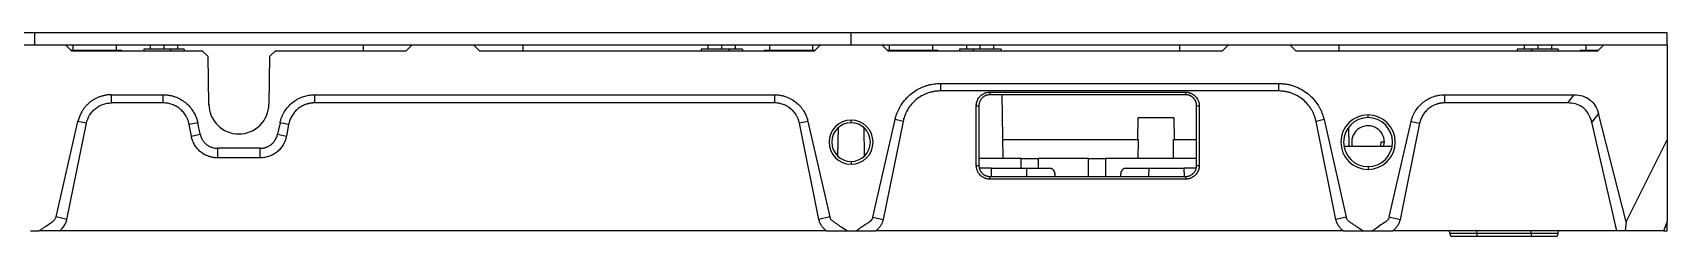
# Model space of a CAD drawing. Header units: millimetres. Extents: x 9226 to 36041, y 16031 to 21779.
# Drawn here: x 10400.2 to 10700.6, y 17384.8 to 17422.2 of the extents above; entities that cross this region are included whole.
import ezdxf

# ---------------------------------------------------------------- set-up
doc = ezdxf.new("R2010")
doc.units = ezdxf.units.MM

msp = doc.modelspace()

# ---------------------------------------------------------------- linework, layer by layer
at = {"color": 7, "linetype": 'Continuous', "lineweight": -3}
for p, q in [((10400.553, 17422.176), (10250.553, 17422.176)), ((10400.553, 17419.876), (10250.553, 17419.876)), ((10406.253, 17419.876), (10394.853, 17419.876)), ((10550.553, 17422.176), (10400.553, 17422.176)), ((10400.553, 17419.876), (10400.553, 17422.176)), ((10550.553, 17419.876), (10400.553, 17419.876)), ((10407.353, 17418.776), (10406.253, 17419.876)), ((10407.553, 17419.876), (10407.553, 17418.876)), ((10415.553, 17418.876), (10415.553, 17419.876)), ((10421.803, 17419.176), (10421.803, 17419.876)), ((10424.303, 17419.176), (10424.303, 17419.876)), ((10426.803, 17419.176), (10426.803, 17419.876)), ((10460.903, 17419.876), (10460.903, 17418.776)), ((10469.853, 17419.876), (10468.753, 17418.776)), ((10481.253, 17419.876), (10469.853, 17419.876)), ((10482.353, 17418.776), (10481.253, 17419.876)), ((10490.203, 17419.876), (10490.203, 17418.776)), ((10524.303, 17419.176), (10524.303, 17419.876)), ((10526.803, 17419.176), (10526.803, 17419.876)), ((10529.303, 17419.176), (10529.303, 17419.876)), ((10535.553, 17419.876), (10535.553, 17418.876)), ((10543.553, 17418.876), (10543.553, 17419.876)), ((10544.853, 17419.876), (10543.753, 17418.776)), ((10556.253, 17419.876), (10544.853, 17419.876)), ((10550.553, 17419.876), (10550.553, 17422.176)), ((10700.553, 17422.176), (10550.553, 17422.176)), ((10700.553, 17419.876), (10550.553, 17419.876)), ((10557.353, 17418.776), (10556.253, 17419.876)), ((10557.553, 17419.876), (10557.553, 17418.876)), ((10565.553, 17418.876), (10565.553, 17419.876)), ((10571.803, 17419.176), (10571.803, 17419.876)), ((10574.303, 17419.176), (10574.303, 17419.876)), ((10576.803, 17419.176), (10576.803, 17419.876)), ((10610.903, 17419.876), (10610.903, 17418.776)), ((10619.853, 17419.876), (10618.753, 17418.776)), ((10631.253, 17419.876), (10619.853, 17419.876)), ((10632.353, 17418.776), (10631.253, 17419.876)), ((10640.203, 17419.876), (10640.203, 17418.776)), ((10674.303, 17419.176), (10674.303, 17419.876)), ((10676.803, 17419.176), (10676.803, 17419.876)), ((10679.303, 17419.176), (10679.303, 17419.876)), ((10685.553, 17419.876), (10685.553, 17418.876)), ((10688.853, 17419.876), (10687.753, 17418.776)), ((10700.553, 17419.876), (10688.853, 17419.876)), ((10700.553, 17419.876), (10700.553, 17422.176)), ((10700.553, 17419.876), (10700.553, 17402.476)), ((10416.553, 17418.876), (10407.253, 17418.876)), ((10431.384, 17418.776), (10407.353, 17418.776)), ((10416.553, 17418.776), (10416.553, 17418.876)), ((10420.605, 17419.176), (10420.598, 17418.776)), ((10425.502, 17419.176), (10420.605, 17419.176)), ((10425.502, 17419.176), (10425.509, 17418.776)), ((10428.002, 17419.176), (10425.502, 17419.176)), ((10428.002, 17419.176), (10428.009, 17418.776)), ((10432.401, 17417.776), (10431.384, 17418.776)), ((10432.553, 17409.076), (10432.401, 17417.776)), ((10443.705, 17417.776), (10443.553, 17409.076)), ((10444.722, 17418.776), (10443.705, 17417.776)), ((10468.753, 17418.776), (10444.722, 17418.776)), ((10543.753, 17418.776), (10482.353, 17418.776)), ((10523, 17419.176), (10522.993, 17418.776)), ((10528.106, 17419.176), (10523, 17419.176)), ((10528.106, 17419.176), (10528.113, 17418.776)), ((10530.624, 17419.176), (10528.106, 17419.176)), ((10530.624, 17419.176), (10530.631, 17418.776)), ((10534.553, 17418.876), (10534.553, 17418.776)), ((10543.853, 17418.876), (10534.553, 17418.876)), ((10566.553, 17418.876), (10557.253, 17418.876)), ((10618.753, 17418.776), (10557.353, 17418.776)), ((10566.553, 17418.776), (10566.553, 17418.876)), ((10570.483, 17419.176), (10570.476, 17418.776)), ((10573, 17419.176), (10570.483, 17419.176)), ((10573, 17419.176), (10572.993, 17418.776)), ((10578.106, 17419.176), (10573, 17419.176)), ((10578.106, 17419.176), (10578.113, 17418.776)), ((10687.753, 17418.776), (10632.353, 17418.776)), ((10672.991, 17419.176), (10672.984, 17418.776)), ((10675.605, 17419.176), (10672.991, 17419.176)), ((10675.605, 17419.176), (10675.598, 17418.776)), ((10680.502, 17419.176), (10675.605, 17419.176)), ((10680.502, 17419.176), (10680.509, 17418.776)), ((10684.553, 17418.876), (10684.553, 17418.776)), ((10687.853, 17418.876), (10684.553, 17418.876)), ((10566.966, 17412.843), (10629.141, 17412.843)), ((10566.966, 17412.843), (10566.966, 17411.474)), ((10629.141, 17411.474), (10566.966, 17411.474)), ((10576.053, 17411.251), (10612.053, 17411.251)), ((10576.053, 17411.251), (10576.053, 17410.776)), ((10612.053, 17410.776), (10612.053, 17411.251)), ((10629.141, 17411.474), (10629.141, 17412.843)), ((10414.619, 17410.776), (10424.131, 17410.776)), ((10414.619, 17409.276), (10414.619, 17410.776)), ((10424.131, 17409.276), (10414.619, 17409.276)), ((10424.131, 17409.276), (10424.131, 17410.776)), ((10432.556, 17408.884), (10432.553, 17409.076)), ((10443.55, 17408.884), (10443.553, 17409.076)), ((10451.975, 17410.776), (10536.487, 17410.776)), ((10451.975, 17410.776), (10451.975, 17409.276)), ((10536.487, 17409.276), (10451.975, 17409.276)), ((10536.487, 17410.776), (10536.487, 17409.276)), ((10573.566, 17397.763), (10573.566, 17408.763)), ((10574.053, 17408.776), (10574.053, 17397.776)), ((10612.053, 17410.776), (10576.053, 17410.776)), ((10578.253, 17410.776), (10578.457, 17399.076)), ((10614.053, 17397.776), (10614.053, 17408.776)), ((10614.541, 17408.763), (10614.541, 17397.763)), ((10659.619, 17410.776), (10683.454, 17410.776)), ((10659.619, 17410.776), (10659.619, 17409.276)), ((10682.291, 17409.276), (10659.619, 17409.276)), ((10682.291, 17409.276), (10683.454, 17410.776)), ((10404.446, 17388.341), (10408.479, 17405.888)), ((10406.454, 17387.88), (10410.037, 17405.53)), ((10410.037, 17405.53), (10408.479, 17405.888)), ((10430.495, 17405.626), (10428.927, 17405.287)), ((10429.327, 17403.171), (10428.927, 17405.287)), ((10430.949, 17403.522), (10430.495, 17405.626)), ((10445.611, 17405.626), (10445.157, 17403.522)), ((10447.179, 17405.287), (10445.611, 17405.626)), ((10447.179, 17405.287), (10446.779, 17403.171)), ((10542.627, 17405.888), (10541.069, 17405.53)), ((10544.652, 17387.88), (10541.069, 17405.53)), ((10542.627, 17405.888), (10546.66, 17388.341)), ((10550.553, 17405.626), (10550.553, 17406.126)), ((10554.548, 17388.315), (10558.635, 17406.204)), ((10560.105, 17405.868), (10556.454, 17387.88)), ((10560.105, 17405.868), (10558.635, 17406.204)), ((10603.262, 17406.526), (10603.193, 17402.576)), ((10609.845, 17406.526), (10603.262, 17406.526)), ((10609.845, 17406.526), (10609.913, 17402.576)), ((10637.471, 17406.204), (10636.001, 17405.868)), ((10639.652, 17387.88), (10636.001, 17405.868)), ((10637.471, 17406.204), (10641.558, 17388.315)), ((10645.553, 17406.576), (10645.553, 17407.076)), ((10649.446, 17388.341), (10653.479, 17405.888)), ((10655.037, 17405.53), (10651.454, 17387.88)), ((10653.479, 17405.888), (10655.037, 17405.53)), ((10687.906, 17407.323), (10686.67, 17405.73)), ((10691.258, 17385.776), (10686.67, 17405.73)), ((10693.011, 17387.453), (10687.906, 17407.323)), ((10429.327, 17403.171), (10430.949, 17403.522)), ((10445.157, 17403.522), (10446.779, 17403.171)), ((10548.139, 17399.473), (10548.231, 17404.761)), ((10552.875, 17404.761), (10552.968, 17399.473)), ((10578.396, 17402.576), (10603.327, 17402.576)), ((10603.327, 17402.576), (10603.282, 17399.076)), ((10609.825, 17399.076), (10609.779, 17402.576)), ((10609.779, 17402.576), (10614.053, 17402.576)), ((10641.954, 17404.776), (10642.015, 17401.276)), ((10647.919, 17402.076), (10647.869, 17401.276)), ((10648.553, 17402.076), (10647.919, 17402.076)), ((10693.011, 17387.453), (10700.553, 17402.476)), ((10700.553, 17402.476), (10700.553, 17387.453)), ((10441.984, 17400.947), (10434.123, 17400.947)), ((10434.123, 17400.947), (10434.123, 17399.183)), ((10441.984, 17399.183), (10434.123, 17399.183)), ((10441.984, 17399.183), (10441.984, 17400.947)), ((10581.803, 17399.076), (10574.053, 17399.076)), ((10581.803, 17399.076), (10584.951, 17399.076)), ((10584.951, 17399.076), (10584.92, 17397.276)), ((10594.155, 17399.076), (10584.951, 17399.076)), ((10594.212, 17395.776), (10594.155, 17399.076)), ((10594.155, 17399.076), (10597.303, 17399.076)), ((10614.053, 17399.076), (10597.303, 17399.076)), ((10649.981, 17401.276), (10641.125, 17401.276)), ((10550.553, 17398.526), (10550.553, 17398.026)), ((10576.315, 17397.276), (10574.119, 17397.276)), ((10576.315, 17397.276), (10576.295, 17395.776)), ((10576.315, 17397.276), (10582.791, 17397.276)), ((10582.791, 17397.276), (10582.811, 17395.776)), ((10582.791, 17397.276), (10586.992, 17397.276)), ((10587.992, 17396.293), (10588.001, 17395.776)), ((10600.105, 17395.776), (10600.115, 17396.293)), ((10601.114, 17397.276), (10605.315, 17397.276)), ((10605.295, 17395.776), (10605.315, 17397.276)), ((10605.315, 17397.276), (10611.791, 17397.276)), ((10611.811, 17395.776), (10611.791, 17397.276)), ((10613.987, 17397.276), (10611.791, 17397.276)), ((10645.553, 17397.576), (10645.553, 17397.076)), ((10576.053, 17395.276), (10576.053, 17395.776)), ((10576.053, 17395.776), (10612.053, 17395.776)), ((10612.053, 17395.276), (10576.053, 17395.276)), ((10612.053, 17395.776), (10612.053, 17395.276)), ((10406.454, 17387.88), (10404.446, 17388.341)), ((10546.66, 17388.341), (10544.652, 17387.88)), ((10554.548, 17388.315), (10556.454, 17387.88)), ((10641.558, 17388.315), (10639.652, 17387.88)), ((10649.446, 17388.341), (10651.454, 17387.88)), ((10693.011, 17387.453), (10692.796, 17385.776)), ((10699.927, 17385.776), (10700.553, 17387.453)), ((10700.553, 17385.776), (10700.553, 17387.278)), ((10399.765, 17385.776), (10401.341, 17385.776)), ((10405.083, 17385.776), (10401.341, 17385.776)), ((10546.023, 17385.776), (10405.083, 17385.776)), ((10546.023, 17385.776), (10549.765, 17385.776)), ((10549.765, 17385.776), (10551.536, 17385.776)), ((10641.025, 17385.776), (10555.081, 17385.776)), ((10644.57, 17385.776), (10646.341, 17385.776)), ((10646.341, 17385.776), (10650.083, 17385.776)), ((10691.258, 17385.776), (10650.083, 17385.776)), ((10660.59, 17385.353), (10660.553, 17385.776)), ((10660.59, 17385.353), (10665.553, 17385.353)), ((10660.772, 17384.776), (10665.553, 17384.776)), ((10665.553, 17385.353), (10665.553, 17385.776)), ((10665.553, 17385.353), (10675.553, 17385.353)), ((10665.553, 17385.353), (10665.553, 17384.776)), ((10665.553, 17384.776), (10675.553, 17384.776)), ((10675.553, 17385.353), (10675.553, 17385.776)), ((10675.553, 17385.353), (10680.516, 17385.353)), ((10675.553, 17385.353), (10675.553, 17384.776)), ((10675.553, 17384.776), (10680.334, 17384.776)), ((10680.516, 17385.353), (10680.553, 17385.776)), ((10692.796, 17385.776), (10691.258, 17385.776)), ((10699.927, 17385.776), (10692.796, 17385.776)), ((10699.937, 17385.776), (10700.553, 17385.776))]:
    msp.add_line(p, q, dxfattribs=at)
at = {"color": 8, "linetype": 'Continuous', "lineweight": -3}
for p, q in [((10581.803, 17397.276), (10581.803, 17399.076)), ((10597.303, 17399.076), (10597.303, 17395.776))]:
    msp.add_line(p, q, dxfattribs=at)
at = {"color": 7, "linetype": 'Continuous', "lineweight": -3, "flags": 128}
for points in [[(10573.566, 17408.763), (10573.839, 17408.77), (10574.053, 17408.776)], [(10614.053, 17408.776), (10614.326, 17408.769), (10614.541, 17408.763)], [(10573.566, 17397.763), (10573.839, 17397.77), (10574.053, 17397.776)], [(10614.053, 17397.776), (10614.326, 17397.769), (10614.541, 17397.763)]]:
    msp.add_lwpolyline(points, dxfattribs=at)
at = {"color": 7, "linetype": 'Continuous', "lineweight": -3}
for centre, radius, start, end in [((10438.053, 17409.076), 5.5, 180, 270), ((10438.053, 17409.076), 5.5, 270, 0), ((10550.553, 17402.076), 4.05, 90, 270), ((10550.553, 17402.076), 3.55, 90, 270), ((10550.553, 17402.076), 4.05, 270, 90), ((10550.553, 17402.076), 3.55, 270, 90), ((10645.553, 17402.076), 5, 90, 270), ((10645.553, 17402.076), 4.5, 90, 270), ((10645.553, 17402.076), 3, 0, 195.46601), ((10645.553, 17402.076), 5, 270, 90), ((10645.553, 17402.076), 4.5, 270, 90), ((10661.985, 17385.476), 1.4, 185, 210), ((10679.122, 17385.476), 1.4, 330, 355)]:
    msp.add_arc(centre, radius, start, end, dxfattribs=at)
for points, knots in [([(10558.635, 17406.204), (10558.658, 17406.298), (10558.702, 17406.485), (10558.781, 17406.763), (10558.868, 17407.036), (10558.964, 17407.306), (10559.07, 17407.573), (10559.184, 17407.835), (10559.307, 17408.094), (10559.439, 17408.349), (10559.58, 17408.601), (10559.928, 17409.175), (10560.563, 17410.022), (10561.614, 17411.01), (10562.812, 17411.814), (10563.869, 17412.284), (10564.692, 17412.542), (10565.251, 17412.677), (10565.817, 17412.772), (10566.389, 17412.832), (10566.773, 17412.839), (10566.966, 17412.843)], [0, 0, 0, 0, 0.0251928, 0.0502698, 0.0752591, 0.100189, 0.125088, 0.1499846, 0.1749075, 0.1998853, 0.2249462, 0.2501183, 0.3749942, 0.4999365, 0.6248496, 0.7498443, 0.8001095, 0.8500289, 0.8998308, 0.949745, 1, 1, 1, 1]), ([(10566.966, 17411.474), (10566.886, 17411.473), (10566.726, 17411.472), (10566.487, 17411.459), (10566.248, 17411.438), (10566.01, 17411.409), (10565.654, 17411.354), (10565.184, 17411.252), (10564.611, 17411.075), (10564.055, 17410.85), (10563.343, 17410.487), (10562.514, 17409.921), (10561.65, 17409.084), (10561.084, 17408.303), (10560.733, 17407.675), (10560.529, 17407.242), (10560.356, 17406.796), (10560.211, 17406.338), (10560.141, 17406.025), (10560.105, 17405.868)], [0, 0, 0, 0, 0.0249706, 0.0499329, 0.0749164, 0.0999505, 0.1250647, 0.187608, 0.2500983, 0.3125159, 0.3751299, 0.5000507, 0.6247864, 0.7498974, 0.8000394, 0.8498841, 0.8996679, 0.9496283, 1, 1, 1, 1]), ([(10573.566, 17408.763), (10573.567, 17408.817), (10573.569, 17408.925), (10573.585, 17409.085), (10573.612, 17409.245), (10573.65, 17409.403), (10573.698, 17409.56), (10573.795, 17409.816), (10573.973, 17410.155), (10574.283, 17410.533), (10574.661, 17410.843), (10575.023, 17411.034), (10575.332, 17411.146), (10575.569, 17411.206), (10575.81, 17411.244), (10575.972, 17411.248), (10576.053, 17411.251)], [0, 0, 0, 0, 0.04142313, 0.08272219, 0.12408101, 0.16568261, 0.20770684, 0.2503282, 0.37604092, 0.50005135, 0.62374512, 0.7495024, 0.81302207, 0.87553638, 0.9376552, 1, 1, 1, 1]), ([(10612.053, 17411.251), (10612.107, 17411.249), (10612.215, 17411.247), (10612.375, 17411.231), (10612.535, 17411.204), (10612.693, 17411.167), (10612.85, 17411.118), (10613.106, 17411.021), (10613.445, 17410.843), (10613.823, 17410.534), (10614.133, 17410.156), (10614.324, 17409.793), (10614.436, 17409.485), (10614.496, 17409.247), (10614.534, 17409.006), (10614.538, 17408.844), (10614.541, 17408.763)], [0, 0, 0, 0, 0.041409, 0.0826942, 0.1240396, 0.1656284, 0.2076407, 0.2502512, 0.3759397, 0.4999417, 0.6236438, 0.7494252, 0.8129616, 0.8754948, 0.9376339, 1, 1, 1, 1]), ([(10629.141, 17412.843), (10629.237, 17412.842), (10629.429, 17412.84), (10629.717, 17412.825), (10630.003, 17412.801), (10630.288, 17412.768), (10630.571, 17412.724), (10630.853, 17412.672), (10631.133, 17412.609), (10631.411, 17412.537), (10631.688, 17412.455), (10632.325, 17412.244), (10633.293, 17411.814), (10634.491, 17411.011), (10635.542, 17410.023), (10636.235, 17409.099), (10636.671, 17408.354), (10636.926, 17407.839), (10637.146, 17407.309), (10637.332, 17406.764), (10637.425, 17406.391), (10637.471, 17406.204)], [0, 0, 0, 0, 0.0251555, 0.0502045, 0.0751752, 0.1000962, 0.1249959, 0.1499032, 0.1748467, 0.1998551, 0.2249566, 0.2501793, 0.3750747, 0.5000249, 0.6248174, 0.7498036, 0.8000364, 0.849944, 0.8997545, 0.9496973, 1, 1, 1, 1]), ([(10636.001, 17405.868), (10635.982, 17405.956), (10635.944, 17406.13), (10635.876, 17406.389), (10635.798, 17406.644), (10635.712, 17406.895), (10635.615, 17407.142), (10635.509, 17407.385), (10635.394, 17407.625), (10635.269, 17407.86), (10634.98, 17408.36), (10634.457, 17409.084), (10633.592, 17409.92), (10632.764, 17410.486), (10632.052, 17410.85), (10631.496, 17411.075), (10630.922, 17411.252), (10630.401, 17411.365), (10629.938, 17411.432), (10629.54, 17411.467), (10629.274, 17411.472), (10629.141, 17411.474)], [0, 0, 0, 0, 0.0280405, 0.0559252, 0.0836936, 0.1113862, 0.1390432, 0.1667056, 0.1944139, 0.2222086, 0.2501297, 0.3751813, 0.4999709, 0.624889, 0.6874455, 0.7499178, 0.8123502, 0.8749487, 0.91673, 0.9583682, 1, 1, 1, 1]), ([(10414.619, 17410.776), (10414.54, 17410.775), (10414.381, 17410.773), (10414.14, 17410.758), (10413.897, 17410.735), (10413.651, 17410.701), (10413.403, 17410.657), (10413.153, 17410.603), (10412.902, 17410.537), (10412.65, 17410.46), (10412.398, 17410.371), (10412.146, 17410.27), (10411.894, 17410.157), (10411.645, 17410.032), (10411.398, 17409.893), (10411.154, 17409.741), (10410.914, 17409.576), (10410.679, 17409.397), (10410.45, 17409.204), (10410.227, 17408.998), (10410.013, 17408.777), (10409.806, 17408.544), (10409.609, 17408.297), (10409.421, 17408.037), (10409.245, 17407.765), (10409.081, 17407.48), (10408.929, 17407.184), (10408.792, 17406.876), (10408.67, 17406.557), (10408.563, 17406.227), (10408.507, 17406.002), (10408.479, 17405.888)], [0, 0, 0, 0, 0.0279656, 0.0563687, 0.0852146, 0.114508, 0.1442524, 0.174451, 0.205106, 0.2362193, 0.2677926, 0.2998273, 0.332325, 0.3652883, 0.3987203, 0.4326263, 0.4670134, 0.5018914, 0.5372457, 0.5730708, 0.6093764, 0.6461698, 0.6834563, 0.7212402, 0.7595245, 0.7983123, 0.837607, 0.8774136, 0.9177395, 0.9585961, 1, 1, 1, 1]), ([(10410.037, 17405.53), (10410.25, 17406.578), (10410.833, 17407.544), (10412.487, 17408.896), (10413.549, 17409.276), (10414.619, 17409.276)], [0, 0, 0, 0, 0.5, 0.5, 1, 1, 1, 1]), ([(10424.131, 17410.776), (10424.214, 17410.775), (10424.379, 17410.773), (10424.626, 17410.759), (10424.871, 17410.736), (10425.115, 17410.704), (10425.357, 17410.662), (10425.597, 17410.612), (10425.836, 17410.552), (10426.073, 17410.484), (10426.579, 17410.316), (10427.331, 17409.979), (10428.248, 17409.357), (10429.047, 17408.589), (10429.572, 17407.871), (10429.899, 17407.293), (10430.091, 17406.893), (10430.255, 17406.482), (10430.393, 17406.06), (10430.461, 17405.771), (10430.495, 17405.626)], [0, 0, 0, 0, 0.0280508, 0.0559573, 0.0837585, 0.1114939, 0.1392033, 0.1669266, 0.1947035, 0.2225737, 0.2505763, 0.375454, 0.5000379, 0.6244328, 0.7493997, 0.7996059, 0.8495402, 0.8994315, 0.9495092, 1, 1, 1, 1]), ([(10428.927, 17405.287), (10428.913, 17405.357), (10428.885, 17405.496), (10428.832, 17405.702), (10428.771, 17405.904), (10428.701, 17406.104), (10428.623, 17406.301), (10428.536, 17406.494), (10428.441, 17406.684), (10428.235, 17407.055), (10427.869, 17407.577), (10427.269, 17408.172), (10426.575, 17408.655), (10425.931, 17408.949), (10425.391, 17409.118), (10424.977, 17409.209), (10424.556, 17409.265), (10424.273, 17409.272), (10424.131, 17409.276)], [0, 0, 0, 0, 0.0315381, 0.0629144, 0.0941856, 0.1254092, 0.1566431, 0.1879449, 0.2193719, 0.2509807, 0.3760659, 0.5001656, 0.6241283, 0.7492609, 0.8122202, 0.8746823, 0.9371184, 1, 1, 1, 1]), ([(10445.611, 17405.626), (10445.629, 17405.707), (10445.666, 17405.868), (10445.732, 17406.106), (10445.806, 17406.341), (10445.888, 17406.573), (10445.979, 17406.801), (10446.079, 17407.025), (10446.187, 17407.246), (10446.304, 17407.463), (10446.573, 17407.923), (10447.058, 17408.588), (10447.858, 17409.356), (10448.775, 17409.979), (10449.586, 17410.343), (10450.22, 17410.543), (10450.651, 17410.647), (10451.087, 17410.721), (10451.529, 17410.767), (10451.826, 17410.773), (10451.975, 17410.776)], [0, 0, 0, 0, 0.0280757, 0.0560016, 0.0838161, 0.1115579, 0.1392662, 0.1669801, 0.194739, 0.2225819, 0.2505474, 0.3753906, 0.4999626, 0.6244255, 0.7494284, 0.7996663, 0.8496103, 0.8994924, 0.9495455, 1, 1, 1, 1]), ([(10451.975, 17409.276), (10451.904, 17409.275), (10451.762, 17409.273), (10451.551, 17409.259), (10451.34, 17409.236), (10451.131, 17409.204), (10450.924, 17409.163), (10450.718, 17409.113), (10450.513, 17409.054), (10450.11, 17408.919), (10449.531, 17408.654), (10448.836, 17408.172), (10448.236, 17407.576), (10447.831, 17406.997), (10447.566, 17406.497), (10447.401, 17406.106), (10447.268, 17405.703), (10447.209, 17405.426), (10447.179, 17405.287)], [0, 0, 0, 0, 0.031472, 0.0627972, 0.0940342, 0.1252421, 0.15648, 0.1878071, 0.2192818, 0.2509618, 0.3760706, 0.5001362, 0.6239472, 0.7490886, 0.8120465, 0.8745437, 0.9370411, 1, 1, 1, 1]), ([(10536.487, 17410.776), (10536.566, 17410.775), (10536.724, 17410.773), (10536.959, 17410.759), (10537.193, 17410.738), (10537.426, 17410.707), (10537.657, 17410.668), (10537.886, 17410.62), (10538.115, 17410.563), (10538.341, 17410.498), (10538.826, 17410.339), (10539.546, 17410.019), (10540.429, 17409.428), (10541.203, 17408.7), (10541.715, 17408.019), (10542.036, 17407.471), (10542.225, 17407.092), (10542.387, 17406.701), (10542.524, 17406.3), (10542.592, 17406.026), (10542.627, 17405.888)], [0, 0, 0, 0, 0.0279561, 0.0557813, 0.0835141, 0.1111935, 0.1388588, 0.1665491, 0.1943037, 0.2221614, 0.2501607, 0.375032, 0.5000082, 0.6248422, 0.7498408, 0.8000855, 0.849995, 0.8997977, 0.9497234, 1, 1, 1, 1]), ([(10541.069, 17405.53), (10541.055, 17405.596), (10541.027, 17405.726), (10540.974, 17405.919), (10540.914, 17406.11), (10540.845, 17406.297), (10540.769, 17406.481), (10540.684, 17406.663), (10540.591, 17406.842), (10540.391, 17407.19), (10540.037, 17407.679), (10539.46, 17408.238), (10538.798, 17408.692), (10538.188, 17408.968), (10537.677, 17409.127), (10537.285, 17409.213), (10536.888, 17409.266), (10536.621, 17409.272), (10536.487, 17409.276)], [0, 0, 0, 0, 0.0313692, 0.0626035, 0.0937606, 0.1248988, 0.1560763, 0.1873514, 0.2187814, 0.2504233, 0.3754904, 0.5002025, 0.6246838, 0.7497704, 0.8126763, 0.87504, 0.9373258, 1, 1, 1, 1]), ([(10576.053, 17410.776), (10576.004, 17410.774), (10575.905, 17410.772), (10575.753, 17410.755), (10575.596, 17410.725), (10575.436, 17410.68), (10575.274, 17410.62), (10575.111, 17410.543), (10574.951, 17410.448), (10574.795, 17410.334), (10574.646, 17410.201), (10574.506, 17410.049), (10574.379, 17409.877), (10574.268, 17409.687), (10574.176, 17409.479), (10574.107, 17409.256), (10574.062, 17409.02), (10574.056, 17408.858), (10574.053, 17408.776)], [0, 0, 0, 0, 0.046485, 0.0951044, 0.1458587, 0.1987481, 0.2537728, 0.310933, 0.3702288, 0.4316603, 0.4952276, 0.5609307, 0.6287696, 0.6987443, 0.7708548, 0.8451009, 0.9214827, 1, 1, 1, 1]), ([(10614.053, 17408.776), (10614.052, 17408.821), (10614.05, 17408.912), (10614.036, 17409.046), (10614.014, 17409.177), (10613.983, 17409.304), (10613.945, 17409.427), (10613.9, 17409.546), (10613.849, 17409.659), (10613.791, 17409.768), (10613.728, 17409.871), (10613.66, 17409.968), (10613.588, 17410.059), (10613.512, 17410.145), (10613.433, 17410.225), (10613.351, 17410.299), (10613.266, 17410.367), (10613.18, 17410.429), (10613.092, 17410.485), (10613.004, 17410.536), (10612.914, 17410.581), (10612.825, 17410.622), (10612.735, 17410.656), (10612.646, 17410.686), (10612.558, 17410.712), (10612.47, 17410.732), (10612.384, 17410.749), (10612.299, 17410.761), (10612.215, 17410.769), (10612.134, 17410.775), (10612.08, 17410.775), (10612.053, 17410.776)], [0, 0, 0, 0, 0.0435903, 0.0865299, 0.1288189, 0.1704571, 0.2114447, 0.2517816, 0.2914679, 0.3305035, 0.3688885, 0.4066229, 0.4437067, 0.48014, 0.5159227, 0.5510549, 0.5855366, 0.6193678, 0.6525487, 0.6850791, 0.7169591, 0.7481888, 0.7787683, 0.8086975, 0.8379765, 0.8666054, 0.8945842, 0.921913, 0.9485918, 0.9746208, 1, 1, 1, 1]), ([(10614.053, 17408.776), (10614.052, 17408.821), (10614.05, 17408.912), (10614.036, 17409.046), (10614.014, 17409.177), (10613.983, 17409.304), (10613.945, 17409.427), (10613.9, 17409.546), (10613.849, 17409.659), (10613.791, 17409.768), (10613.728, 17409.871), (10613.66, 17409.968), (10613.588, 17410.059), (10613.512, 17410.145), (10613.433, 17410.225), (10613.351, 17410.299), (10613.266, 17410.367), (10613.18, 17410.429), (10613.092, 17410.485), (10613.004, 17410.536), (10612.914, 17410.581), (10612.825, 17410.622), (10612.735, 17410.656), (10612.646, 17410.686), (10612.558, 17410.712), (10612.47, 17410.732), (10612.384, 17410.749), (10612.299, 17410.761), (10612.215, 17410.769), (10612.134, 17410.775), (10612.08, 17410.775), (10612.053, 17410.776)], [0, 0, 0, 0, 0.04358402, 0.08651793, 0.12880173, 0.1704354, 0.21141896, 0.25175239, 0.29143571, 0.3304689, 0.36885198, 0.40658495, 0.4436678, 0.48010054, 0.51588318, 0.55101572, 0.58549817, 0.61933054, 0.65251284, 0.68504507, 0.71692725, 0.74815939, 0.77874151, 0.80867363, 0.83795575, 0.8665879, 0.89457011, 0.9219024, 0.94858479, 0.97461731, 1, 1, 1, 1]), ([(10653.479, 17405.888), (10653.498, 17405.965), (10653.535, 17406.118), (10653.601, 17406.344), (10653.674, 17406.567), (10653.756, 17406.787), (10653.846, 17407.003), (10653.944, 17407.216), (10654.051, 17407.426), (10654.165, 17407.633), (10654.429, 17408.069), (10654.903, 17408.699), (10655.677, 17409.427), (10656.559, 17410.019), (10657.337, 17410.364), (10657.944, 17410.554), (10658.356, 17410.653), (10658.772, 17410.724), (10659.194, 17410.767), (10659.477, 17410.773), (10659.619, 17410.776)], [0, 0, 0, 0, 0.027944, 0.0557601, 0.0834869, 0.1111636, 0.1388295, 0.1665238, 0.1942858, 0.2221545, 0.2501682, 0.3750481, 0.5000251, 0.6248208, 0.7498149, 0.8000557, 0.8499661, 0.8997743, 0.9497097, 1, 1, 1, 1]), ([(10659.619, 17409.276), (10659.552, 17409.275), (10659.418, 17409.273), (10659.218, 17409.26), (10659.02, 17409.239), (10658.823, 17409.209), (10658.626, 17409.17), (10658.432, 17409.123), (10658.238, 17409.067), (10657.857, 17408.94), (10657.307, 17408.691), (10656.645, 17408.237), (10656.068, 17407.678), (10655.676, 17407.135), (10655.418, 17406.666), (10655.257, 17406.299), (10655.126, 17405.921), (10655.067, 17405.661), (10655.037, 17405.53)], [0, 0, 0, 0, 0.03136385, 0.06259403, 0.09374844, 0.12488543, 0.15606344, 0.18734066, 0.21877476, 0.25042253, 0.37549029, 0.50020027, 0.62466786, 0.74975631, 0.81266227, 0.87502877, 0.93731955, 1, 1, 1, 1]), ([(10686.67, 17405.73), (10686.491, 17406.297), (10686.142, 17407.397), (10684.993, 17408.565), (10683.65, 17409.183), (10682.751, 17409.244), (10682.291, 17409.276)], [0, 0, 0, 0, 0.2884448, 0.5605721, 0.7754282, 1, 1, 1, 1]), ([(10683.454, 17410.776), (10683.99, 17410.776), (10684.51, 17410.703), (10685.478, 17410.4), (10685.924, 17410.17), (10686.705, 17409.565), (10687.039, 17409.19), (10687.572, 17408.328), (10687.773, 17407.842), (10687.906, 17407.323)], [0, 0, 0, 0, 0.25, 0.25, 0.5, 0.5, 0.75, 0.75, 1, 1, 1, 1]), ([(10434.123, 17399.183), (10434.051, 17399.184), (10433.91, 17399.186), (10433.698, 17399.2), (10433.487, 17399.222), (10433.278, 17399.254), (10433.071, 17399.295), (10432.865, 17399.345), (10432.661, 17399.403), (10432.259, 17399.538), (10431.68, 17399.803), (10430.985, 17400.286), (10430.384, 17400.882), (10429.978, 17401.461), (10429.714, 17401.961), (10429.549, 17402.352), (10429.416, 17402.755), (10429.357, 17403.032), (10429.327, 17403.171)], [0, 0, 0, 0, 0.03152394, 0.06287853, 0.0941218, 0.12531242, 0.15650935, 0.18777152, 0.21915749, 0.25072512, 0.37564338, 0.49992778, 0.62398984, 0.74910978, 0.81195188, 0.87440669, 0.93693601, 1, 1, 1, 1]), ([(10430.949, 17403.522), (10430.963, 17403.462), (10430.991, 17403.343), (10431.045, 17403.167), (10431.108, 17402.995), (10431.182, 17402.825), (10431.265, 17402.659), (10431.418, 17402.39), (10431.67, 17402.039), (10432.065, 17401.654), (10432.522, 17401.345), (10432.974, 17401.145), (10433.39, 17401.025), (10433.755, 17400.959), (10434, 17400.951), (10434.123, 17400.947)], [0, 0, 0, 0, 0.0415579, 0.0830308, 0.1245488, 0.1662415, 0.208237, 0.2506606, 0.3766107, 0.4999741, 0.6230829, 0.7492469, 0.8335803, 0.9168085, 1, 1, 1, 1]), ([(10441.984, 17400.947), (10442.045, 17400.948), (10442.167, 17400.95), (10442.35, 17400.967), (10442.532, 17400.992), (10442.713, 17401.029), (10442.892, 17401.076), (10443.188, 17401.17), (10443.583, 17401.345), (10444.04, 17401.653), (10444.436, 17402.038), (10444.724, 17402.439), (10444.928, 17402.821), (10445.068, 17403.164), (10445.127, 17403.402), (10445.157, 17403.522)], [0, 0, 0, 0, 0.0415221, 0.0829664, 0.1244673, 0.1661586, 0.2081722, 0.2506371, 0.3765588, 0.5000032, 0.6230759, 0.7493082, 0.8335513, 0.9167701, 1, 1, 1, 1]), ([(10446.779, 17403.171), (10446.765, 17403.101), (10446.737, 17402.962), (10446.684, 17402.756), (10446.623, 17402.553), (10446.554, 17402.354), (10446.476, 17402.158), (10446.389, 17401.965), (10446.294, 17401.775), (10446.089, 17401.405), (10445.723, 17400.883), (10445.122, 17400.287), (10444.427, 17399.803), (10443.783, 17399.509), (10443.244, 17399.34), (10442.83, 17399.25), (10442.409, 17399.193), (10442.126, 17399.186), (10441.984, 17399.183)], [0, 0, 0, 0, 0.0315914, 0.0629975, 0.0942748, 0.1254805, 0.1566719, 0.1879066, 0.2192421, 0.2507351, 0.3756303, 0.4999462, 0.624169, 0.749276, 0.8121212, 0.8745427, 0.937012, 1, 1, 1, 1]), ([(10648.4, 17401.276), (10648.459, 17401.445), (10648.549, 17401.705), (10648.552, 17401.979), (10648.553, 17402.076)], [0, 0, 0, 0, 0.64983987, 1, 1, 1, 1]), ([(10576.053, 17395.276), (10575.999, 17395.277), (10575.892, 17395.279), (10575.731, 17395.295), (10575.572, 17395.322), (10575.413, 17395.36), (10575.256, 17395.408), (10575, 17395.505), (10574.661, 17395.683), (10574.283, 17395.993), (10573.973, 17396.371), (10573.782, 17396.733), (10573.67, 17397.042), (10573.61, 17397.279), (10573.573, 17397.52), (10573.568, 17397.682), (10573.566, 17397.763)], [0, 0, 0, 0, 0.04140896, 0.08269416, 0.12403958, 0.16562844, 0.20764075, 0.25025115, 0.37593971, 0.49994171, 0.62364381, 0.7494252, 0.81296162, 0.87549476, 0.93763393, 1, 1, 1, 1]), ([(10574.053, 17397.776), (10574.054, 17397.73), (10574.056, 17397.639), (10574.07, 17397.505), (10574.092, 17397.374), (10574.123, 17397.247), (10574.161, 17397.124), (10574.206, 17397.005), (10574.258, 17396.892), (10574.315, 17396.783), (10574.378, 17396.68), (10574.446, 17396.583), (10574.518, 17396.492), (10574.594, 17396.406), (10574.673, 17396.326), (10574.755, 17396.252), (10574.84, 17396.184), (10574.926, 17396.122), (10575.014, 17396.066), (10575.102, 17396.015), (10575.192, 17395.97), (10575.281, 17395.93), (10575.371, 17395.895), (10575.46, 17395.865), (10575.549, 17395.839), (10575.636, 17395.819), (10575.723, 17395.802), (10575.808, 17395.79), (10575.891, 17395.782), (10575.973, 17395.776), (10576.027, 17395.776), (10576.053, 17395.776)], [0, 0, 0, 0, 0.0435903, 0.0865299, 0.1288189, 0.1704571, 0.2114447, 0.2517816, 0.2914679, 0.3305035, 0.3688885, 0.4066229, 0.4437067, 0.48014, 0.5159227, 0.5510549, 0.5855366, 0.6193678, 0.6525487, 0.6850791, 0.7169591, 0.7481888, 0.7787683, 0.8086975, 0.8379765, 0.8666054, 0.8945842, 0.921913, 0.9485918, 0.9746208, 1, 1, 1, 1]), ([(10587.992, 17396.293), (10587.99, 17396.41), (10587.966, 17396.535), (10587.867, 17396.777), (10587.79, 17396.893), (10587.596, 17397.084), (10587.478, 17397.159), (10587.235, 17397.254), (10587.109, 17397.276), (10586.992, 17397.276)], [0, 0, 0, 0, 0.25, 0.25, 0.5, 0.5, 0.75, 0.75, 1, 1, 1, 1]), ([(10601.114, 17397.276), (10600.998, 17397.276), (10600.872, 17397.254), (10600.628, 17397.159), (10600.511, 17397.084), (10600.316, 17396.893), (10600.24, 17396.777), (10600.14, 17396.535), (10600.117, 17396.41), (10600.115, 17396.293)], [0, 0, 0, 0, 0.25, 0.25, 0.5, 0.5, 0.75, 0.75, 1, 1, 1, 1]), ([(10612.053, 17395.776), (10612.102, 17395.777), (10612.201, 17395.779), (10612.353, 17395.796), (10612.51, 17395.826), (10612.67, 17395.871), (10612.833, 17395.931), (10612.995, 17396.008), (10613.155, 17396.103), (10613.311, 17396.217), (10613.461, 17396.35), (10613.6, 17396.502), (10613.727, 17396.674), (10613.838, 17396.864), (10613.93, 17397.072), (10613.999, 17397.295), (10614.044, 17397.531), (10614.05, 17397.693), (10614.053, 17397.776)], [0, 0, 0, 0, 0.046485, 0.0951044, 0.1458587, 0.1987481, 0.2537728, 0.310933, 0.3702288, 0.4316603, 0.4952276, 0.5609307, 0.6287696, 0.6987443, 0.7708548, 0.8451009, 0.9214827, 1, 1, 1, 1]), ([(10614.541, 17397.763), (10614.54, 17397.709), (10614.537, 17397.602), (10614.521, 17397.441), (10614.494, 17397.282), (10614.457, 17397.123), (10614.408, 17396.966), (10614.312, 17396.71), (10614.133, 17396.371), (10613.824, 17395.993), (10613.446, 17395.683), (10613.083, 17395.492), (10612.775, 17395.38), (10612.537, 17395.32), (10612.296, 17395.283), (10612.134, 17395.278), (10612.053, 17395.276)], [0, 0, 0, 0, 0.0414231, 0.0827222, 0.124081, 0.1656826, 0.2077068, 0.2503282, 0.3760409, 0.5000513, 0.6237451, 0.7495024, 0.8130221, 0.8755364, 0.9376552, 1, 1, 1, 1]), ([(10401.341, 17385.776), (10401.516, 17385.896), (10401.879, 17386.145), (10402.444, 17386.53), (10402.87, 17386.83), (10403.22, 17387.058), (10403.446, 17387.203), (10403.693, 17387.367), (10403.892, 17387.515), (10404.057, 17387.663), (10404.197, 17387.822), (10404.31, 17387.987), (10404.396, 17388.16), (10404.429, 17388.281), (10404.446, 17388.341)], [0, 0, 0, 0, 0.1552995, 0.3221969, 0.5006921, 0.5364625, 0.627566, 0.6974301, 0.7536052, 0.8084322, 0.8596767, 0.9080813, 0.9545248, 1, 1, 1, 1]), ([(10546.023, 17385.776), (10545.974, 17385.811), (10545.877, 17385.883), (10545.738, 17386), (10545.605, 17386.124), (10545.479, 17386.256), (10545.359, 17386.395), (10545.246, 17386.542), (10545.114, 17386.734), (10544.972, 17386.974), (10544.834, 17387.266), (10544.724, 17387.568), (10544.676, 17387.776), (10544.652, 17387.88)], [0, 0, 0, 0, 0.0707591, 0.1413361, 0.2119424, 0.2827893, 0.3540861, 0.4260378, 0.4988442, 0.6260874, 0.751275, 0.8755299, 1, 1, 1, 1]), ([(10549.765, 17385.776), (10549.439, 17385.999), (10548.822, 17386.422), (10548.039, 17386.955), (10547.422, 17387.378), (10547.05, 17387.629), (10546.879, 17387.855), (10546.814, 17387.937), (10546.76, 17388.033), (10546.728, 17388.12), (10546.69, 17388.228), (10546.672, 17388.296), (10546.66, 17388.341)], [0, 0, 0, 0, 0.289629, 0.546849, 0.6914899, 0.839411, 0.8686776, 0.8977948, 0.9162387, 0.9485969, 0.9657607, 1, 1, 1, 1]), ([(10554.548, 17388.315), (10554.538, 17388.277), (10554.519, 17388.202), (10554.48, 17388.095), (10554.435, 17387.995), (10554.385, 17387.903), (10554.332, 17387.819), (10554.277, 17387.743), (10554.222, 17387.675), (10554.166, 17387.615), (10554.116, 17387.566), (10554.067, 17387.523), (10554.012, 17387.48), (10553.922, 17387.414), (10553.774, 17387.311), (10553.555, 17387.162), (10553.275, 17386.969), (10552.833, 17386.666), (10552.247, 17386.264), (10551.773, 17385.938), (10551.536, 17385.776)], [0, 0, 0, 0, 0.0293236, 0.0577085, 0.0849982, 0.1110696, 0.1358331, 0.1592249, 0.1810552, 0.2011548, 0.220223, 0.2332511, 0.2505231, 0.2721906, 0.31618, 0.3850949, 0.470009, 0.5702741, 0.7851296, 1, 1, 1, 1]), ([(10556.454, 17387.88), (10556.441, 17387.82), (10556.415, 17387.702), (10556.364, 17387.528), (10556.304, 17387.357), (10556.235, 17387.19), (10556.156, 17387.025), (10556.067, 17386.863), (10555.946, 17386.667), (10555.784, 17386.443), (10555.572, 17386.2), (10555.339, 17385.974), (10555.167, 17385.842), (10555.081, 17385.776)], [0, 0, 0, 0, 0.0706832, 0.141114, 0.2115061, 0.2820735, 0.3530288, 0.4245808, 0.4969335, 0.6223039, 0.7472522, 0.8728116, 1, 1, 1, 1]), ([(10641.025, 17385.776), (10640.97, 17385.817), (10640.859, 17385.901), (10640.703, 17386.034), (10640.557, 17386.173), (10640.421, 17386.318), (10640.295, 17386.469), (10640.179, 17386.625), (10640.074, 17386.788), (10639.978, 17386.955), (10639.892, 17387.129), (10639.816, 17387.308), (10639.751, 17387.493), (10639.695, 17387.684), (10639.667, 17387.814), (10639.652, 17387.88)], [0, 0, 0, 0, 0.0813036, 0.160977, 0.2392435, 0.3163386, 0.3925089, 0.4680099, 0.5431038, 0.6180574, 0.6931388, 0.7686148, 0.8447478, 0.9217939, 1, 1, 1, 1]), ([(10644.57, 17385.776), (10644.352, 17385.925), (10643.932, 17386.214), (10643.322, 17386.632), (10642.76, 17387.018), (10642.319, 17387.317), (10642.006, 17387.535), (10641.843, 17387.715), (10641.729, 17387.881), (10641.648, 17388.041), (10641.592, 17388.184), (10641.569, 17388.274), (10641.558, 17388.315)], [0, 0, 0, 0, 0.1973273, 0.3811552, 0.5519381, 0.7059386, 0.7797447, 0.8353801, 0.8857533, 0.9302887, 0.9684118, 1, 1, 1, 1]), ([(10649.446, 17388.341), (10649.408, 17388.158), (10649.332, 17387.985), (10649.17, 17387.759), (10649.109, 17387.689), (10648.972, 17387.564), (10648.895, 17387.511), (10648.512, 17387.25), (10647.624, 17386.647), (10646.829, 17386.107), (10646.341, 17385.776)], [0, 0, 0, 0, 0.125, 0.125, 0.1875, 0.1875, 0.25, 0.25, 0.5, 1, 1, 1, 1]), ([(10651.454, 17387.88), (10651.441, 17387.821), (10651.415, 17387.702), (10651.364, 17387.528), (10651.304, 17387.357), (10651.234, 17387.188), (10651.155, 17387.023), (10651.066, 17386.86), (10650.944, 17386.661), (10650.782, 17386.434), (10650.57, 17386.19), (10650.338, 17385.967), (10650.168, 17385.839), (10650.083, 17385.776)], [0, 0, 0, 0, 0.0706265, 0.1411173, 0.2116847, 0.2825402, 0.3538929, 0.4259475, 0.4989028, 0.6263685, 0.7516211, 0.8757814, 1, 1, 1, 1]), ([(10551.536, 17385.776), (10552.127, 17385.775), (10552.717, 17385.775), (10553.604, 17385.775), (10553.899, 17385.775), (10554.342, 17385.774), (10554.49, 17385.774), (10554.786, 17385.774), (10554.933, 17385.773), (10555.081, 17385.776)], [0, 0, 0, 0, 0.5, 0.5, 0.75, 0.75, 0.875, 0.875, 1, 1, 1, 1]), ([(10641.025, 17385.776), (10641.177, 17385.776), (10641.722, 17385.776), (10642.905, 17385.775), (10643.935, 17385.775), (10644.57, 17385.776)], [0, 0, 0, 0, 0.1283816, 0.4619643, 1, 1, 1, 1])]:
    msp.add_open_spline(points, degree=3, knots=knots, dxfattribs=at)
msp.add_open_spline([(10405.083, 17385.776), (10405.786, 17386.273), (10406.283, 17387.035), (10406.454, 17387.88)], degree=3, dxfattribs=at)

doc.saveas('drawing.dxf')
